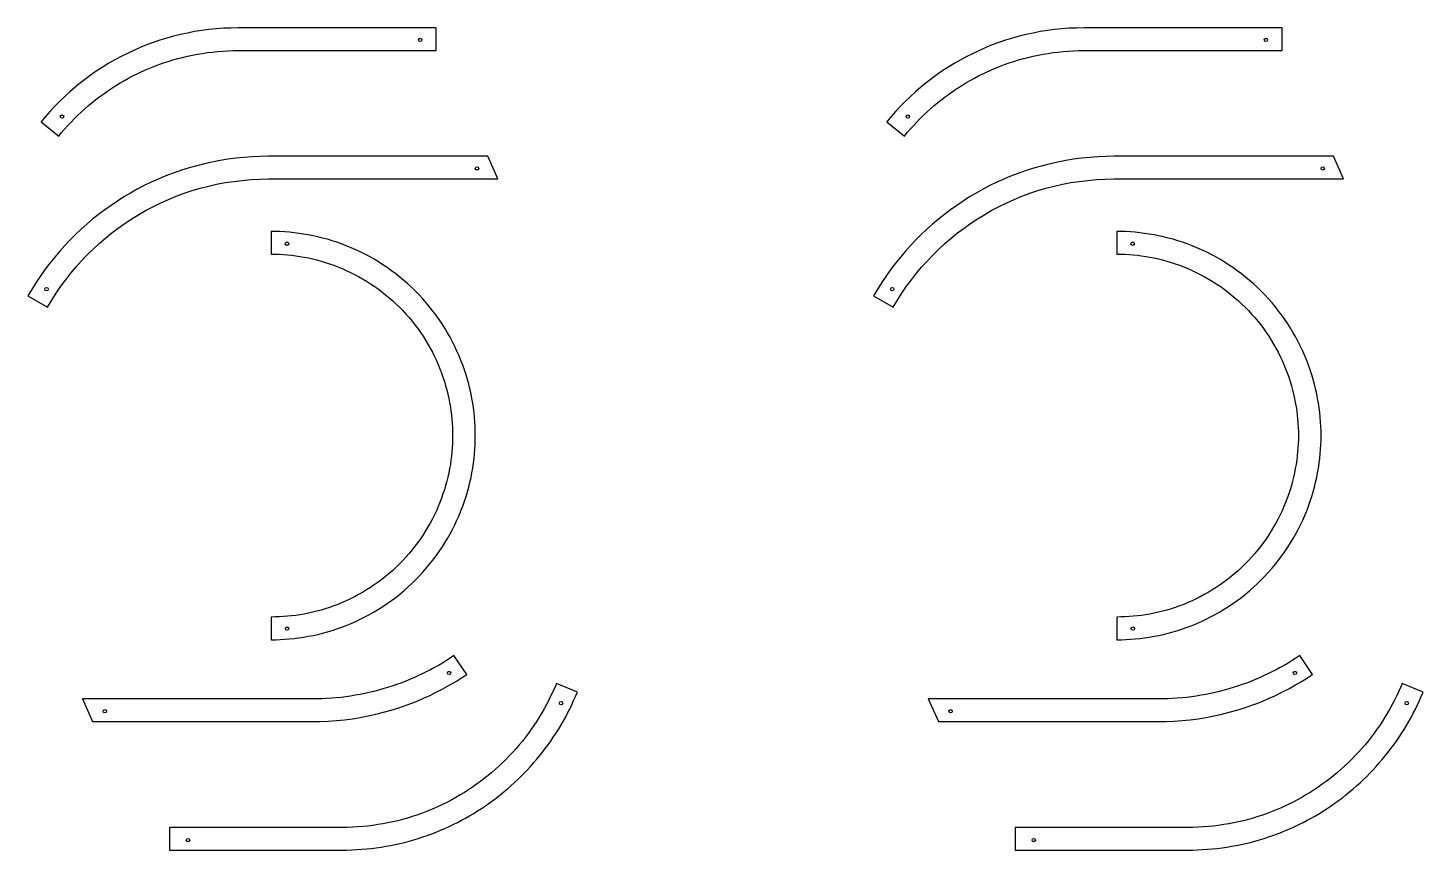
# Model space of a CAD drawing. Header units: millimetres. Extents: x -5172 to 15661, y -1212 to 2364.
# Drawn here: x 2662 to 5122, y -1118 to 332 of the extents above; entities that cross this region are included whole.
import ezdxf

# ---------------------------------------------------------------- set-up
doc = ezdxf.new("R2010")
doc.units = ezdxf.units.MM
doc.layers.get('0').update_dxf_attribs({"color": 18, "true_color": 0x000000})
doc.layers.add('TOP$Visible$Curves', color=1, linetype='Continuous', true_color=0xff0000)

msp = doc.modelspace()

# ---------------------------------------------------------------- linework, layer by layer
for points in [[(3032.6, 332.2), (3019.5, 332), (3006.5, 331.5), (2993.6, 330.5), (2980.7, 329.2), (2968, 327.6), (2955.4, 325.6), (2943, 323.2), (2930.6, 320.5), (2918.4, 317.5), (2906.3, 314.2), (2894.4, 310.5), (2882.6, 306.5), (2870.9, 302.1), (2859.4, 297.5), (2848.1, 292.6), (2836.9, 287.3), (2825.9, 281.8), (2815.1, 276), (2804.4, 269.9), (2794, 263.5), (2783.7, 256.8), (2773.6, 249.8), (2763.7, 242.6), (2754.1, 235.2), (2744.6, 227.5), (2735.4, 219.5), (2726.4, 211.3), (2717.6, 202.8), (2709, 194.1), (2700.7, 185.2), (2692.6, 176.1), (2684.8, 166.7)], [(3381.6, 332.2), (3141.7, 332.2), (3062.6, 332.2), (3040.4, 332.2), (3034.6, 332.2), (3033.1, 332.2), (3032.7, 332.2), (3032.6, 332.2), (3032.6, 332.2), (3032.6, 332.2)], [(3032.6, 292.2), (3381.6, 292.2), (3381.6, 332.2)], [(4523.9, 332.2), (4510.8, 332), (4497.8, 331.5), (4484.9, 330.5), (4472.1, 329.2), (4459.4, 327.6), (4446.8, 325.6), (4434.3, 323.2), (4421.9, 320.5), (4409.7, 317.5), (4397.6, 314.2), (4385.7, 310.5), (4373.9, 306.5), (4362.2, 302.1), (4350.7, 297.5), (4339.4, 292.6), (4328.2, 287.3), (4317.2, 281.8), (4306.4, 276), (4295.8, 269.9), (4285.3, 263.5), (4275, 256.8), (4265, 249.8), (4255.1, 242.6), (4245.4, 235.2), (4236, 227.5), (4226.7, 219.5), (4217.7, 211.3), (4208.9, 202.8), (4200.4, 194.1), (4192, 185.2), (4184, 176.1), (4176.1, 166.7)], [(4873, 332.2), (4633, 332.2), (4553.9, 332.2), (4531.8, 332.2), (4525.9, 332.2), (4524.4, 332.2), (4524.1, 332.2), (4524, 332.2), (4523.9, 332.2), (4523.9, 332.2)], [(4523.9, 292.2), (4873, 292.2), (4873, 332.2)], [(2715.8, 141.5), (2721, 147.7), (2726.2, 153.8), (2731.6, 159.8), (2737.1, 165.6), (2743.1, 171.8), (2749.2, 177.8), (2755.5, 183.7), (2761.8, 189.5), (2768.3, 195.1), (2774.9, 200.6), (2781.6, 205.9), (2788.4, 211.1), (2795.3, 216.2), (2802.4, 221.2), (2809.6, 225.9), (2816.8, 230.6), (2824.2, 235.1), (2831.6, 239.4), (2839.2, 243.6), (2846.8, 247.6), (2857.9, 253.1), (2869.2, 258.2), (2880.7, 263), (2892.3, 267.4), (2900.5, 270.4), (2908.9, 273.1), (2917.2, 275.7), (2925.7, 278.1), (2934.3, 280.3), (2942.9, 282.3), (2951.6, 284.2), (2960.3, 285.8), (2969.2, 287.3), (2978.1, 288.6), (2987, 289.7), (2996, 290.6), (3005.1, 291.3), (3014.3, 291.8), (3023.4, 292.1), (3032.6, 292.2)], [(4207.2, 141.5), (4212.3, 147.7), (4217.6, 153.8), (4223, 159.8), (4228.5, 165.6), (4234.4, 171.8), (4240.5, 177.8), (4246.8, 183.7), (4253.1, 189.5), (4259.6, 195.1), (4266.2, 200.6), (4272.9, 205.9), (4279.7, 211.1), (4286.7, 216.2), (4293.7, 221.2), (4300.9, 225.9), (4308.2, 230.6), (4315.5, 235.1), (4323, 239.4), (4330.5, 243.6), (4338.1, 247.6), (4349.3, 253.1), (4360.6, 258.2), (4372, 263), (4383.6, 267.4), (4391.9, 270.4), (4400.2, 273.1), (4408.6, 275.7), (4417, 278.1), (4425.6, 280.3), (4434.2, 282.3), (4442.9, 284.2), (4451.6, 285.8), (4460.5, 287.3), (4469.4, 288.6), (4478.4, 289.7), (4487.3, 290.6), (4496.5, 291.3), (4505.6, 291.8), (4514.8, 292.1), (4523.9, 292.2)], [(2684.8, 166.7), (2715.8, 141.5)], [(4176.1, 166.7), (4207.2, 141.5)], [(3593.4, -823.8), (3590.6, -830.7), (3587.6, -837.5), (3583.9, -845.3), (3580.1, -853), (3576.2, -860.7), (3572, -868.3), (3567.7, -875.8), (3563.3, -883.2), (3558.7, -890.5), (3553.9, -897.7), (3549, -904.7), (3544, -911.7), (3538.8, -918.6), (3533.5, -925.3), (3528.1, -931.9), (3522.5, -938.4), (3516.8, -944.8), (3510.9, -951.1), (3504.9, -957.3), (3498.8, -963.3), (3492.6, -969.2), (3486.2, -974.9), (3479.7, -980.6), (3473.1, -986), (3466.4, -991.4), (3459.6, -996.6), (3452.7, -1001.7), (3445.6, -1006.6), (3438.5, -1011.4), (3431.2, -1016.1), (3423.8, -1020.5), (3416.4, -1024.9), (3408.9, -1029), (3401.2, -1033), (3390.1, -1038.5), (3378.8, -1043.7), (3367.4, -1048.5), (3355.8, -1052.9), (3347.5, -1055.8), (3339.2, -1058.6), (3330.8, -1061.2), (3322.3, -1063.5), (3313.8, -1065.8), (3305.1, -1067.8), (3296.4, -1069.6), (3287.7, -1071.3), (3278.8, -1072.8), (3269.9, -1074.1), (3261, -1075.2), (3252, -1076.1), (3242.9, -1076.8), (3233.7, -1077.3), (3224.6, -1077.6), (3215.4, -1077.7)], [(3630.5, -838.9), (3593.4, -823.8)], [(5084.8, -823.8), (5081.9, -830.7), (5078.9, -837.5), (5075.3, -845.3), (5071.5, -853), (5067.5, -860.7), (5063.4, -868.3), (5059.1, -875.8), (5054.6, -883.2), (5050, -890.5), (5045.3, -897.7), (5040.4, -904.7), (5035.3, -911.7), (5030.2, -918.6), (5024.9, -925.3), (5019.4, -931.9), (5013.8, -938.4), (5008.1, -944.8), (5002.2, -951.1), (4996.3, -957.3), (4990.1, -963.3), (4983.9, -969.2), (4977.5, -974.9), (4971.1, -980.6), (4964.5, -986), (4957.8, -991.4), (4951, -996.6), (4944, -1001.7), (4936.9, -1006.6), (4929.8, -1011.4), (4922.5, -1016.1), (4915.2, -1020.5), (4907.7, -1024.9), (4900.2, -1029), (4892.6, -1033), (4881.4, -1038.5), (4870.1, -1043.7), (4858.7, -1048.5), (4847.1, -1052.9), (4838.8, -1055.8), (4830.5, -1058.6), (4822.1, -1061.2), (4813.7, -1063.5), (4805.1, -1065.8), (4796.4, -1067.8), (4787.8, -1069.6), (4779.1, -1071.3), (4770.2, -1072.8), (4761.3, -1074.1), (4752.3, -1075.2), (4743.4, -1076.1), (4734.2, -1076.8), (4725.1, -1077.3), (4715.9, -1077.6), (4706.8, -1077.7)], [(5121.8, -838.9), (5084.8, -823.8)], [(3215.4, -1117.7), (3224.2, -1117.6), (3232.9, -1117.3), (3241.6, -1116.9), (3250.3, -1116.3), (3258.9, -1115.6), (3267.4, -1114.7), (3275.9, -1113.6), (3284.4, -1112.4), (3292.8, -1111), (3301.1, -1109.5), (3309.4, -1107.8), (3317.6, -1106), (3325.8, -1104), (3333.9, -1101.8), (3342, -1099.6), (3350, -1097.1), (3357.9, -1094.5), (3365.8, -1091.8), (3373.6, -1089), (3381.3, -1086), (3389, -1082.8), (3396.6, -1079.6), (3404.1, -1076.1), (3411.5, -1072.6), (3418.9, -1068.9), (3426.2, -1065.1), (3433.4, -1061.2), (3440.5, -1057.1), (3447.6, -1052.9), (3454.6, -1048.6), (3461.4, -1044.2), (3468.2, -1039.6), (3474.9, -1035), (3481.5, -1030.2), (3488.1, -1025.3), (3494.5, -1020.2), (3500.8, -1015.1), (3507.1, -1009.8), (3513.2, -1004.5), (3519.2, -999), (3525.2, -993.4), (3531, -987.7), (3536.7, -981.9), (3542.4, -976.1), (3547.9, -970.1), (3553.3, -964), (3558.6, -957.8), (3563.8, -951.5), (3568.9, -945.1), (3573.8, -938.6), (3578.7, -932.1), (3583.4, -925.4), (3588, -918.6), (3592.5, -911.8), (3596.9, -904.9), (3601.1, -897.9), (3605.3, -890.8), (3609.3, -883.6), (3613.1, -876.4), (3616.9, -869), (3620.5, -861.6), (3623.9, -854.1), (3627.3, -846.6), (3630.5, -838.9)], [(4706.8, -1117.7), (4715.5, -1117.6), (4724.3, -1117.3), (4732.9, -1116.9), (4741.6, -1116.3), (4750.2, -1115.6), (4758.7, -1114.7), (4767.2, -1113.6), (4775.7, -1112.4), (4784.1, -1111), (4792.4, -1109.5), (4800.7, -1107.8), (4809, -1106), (4817.2, -1104), (4825.3, -1101.8), (4833.3, -1099.6), (4841.3, -1097.1), (4849.3, -1094.5), (4857.1, -1091.8), (4864.9, -1089), (4872.7, -1086), (4880.3, -1082.8), (4887.9, -1079.6), (4895.4, -1076.1), (4902.9, -1072.6), (4910.2, -1068.9), (4917.5, -1065.1), (4924.7, -1061.2), (4931.9, -1057.1), (4938.9, -1052.9), (4945.9, -1048.6), (4952.8, -1044.2), (4959.6, -1039.6), (4966.3, -1035), (4972.9, -1030.2), (4979.4, -1025.3), (4985.8, -1020.2), (4992.1, -1015.1), (4998.4, -1009.8), (5004.5, -1004.5), (5010.6, -999), (5016.5, -993.4), (5022.3, -987.7), (5028.1, -981.9), (5033.7, -976.1), (5039.2, -970.1), (5044.6, -964), (5049.9, -957.8), (5055.1, -951.5), (5060.2, -945.1), (5065.2, -938.6), (5070, -932.1), (5074.8, -925.4), (5079.4, -918.6), (5083.9, -911.8), (5088.2, -904.9), (5092.5, -897.9), (5096.6, -890.8), (5100.6, -883.6), (5104.5, -876.4), (5108.2, -869), (5111.8, -861.6), (5115.3, -854.1), (5118.6, -846.6), (5121.8, -838.9)], [(3215.4, -1077.7), (2911.4, -1077.7), (2911.4, -1117.7)], [(4706.8, -1077.7), (4402.7, -1077.7), (4402.7, -1117.7)], [(2911.4, -1117.7), (3122.8, -1117.7), (3190.2, -1117.7), (3208.8, -1117.7), (3213.7, -1117.7), (3215, -1117.7), (3215.3, -1117.7), (3215.4, -1117.7), (3215.4, -1117.7), (3215.4, -1117.7)], [(4402.7, -1117.7), (4614.1, -1117.7), (4681.5, -1117.7), (4700.2, -1117.7), (4705.1, -1117.7), (4706.3, -1117.7), (4706.6, -1117.7), (4706.7, -1117.7), (4706.7, -1117.7), (4706.8, -1117.7)]]:
    msp.add_lwpolyline(points)
at = {"color": 7}
for centre in [(3353.4, 311), (4844.7, 311), (2721.7, 175.8), (4213, 175.8), (3453.5, 84.4), (4944.8, 84.4), (3118.4, -48.3), (4609.7, -48.3), (2694.4, -128.5), (4185.7, -128.5), (3118.6, -727.1), (4610, -727.1), (3404.3, -805.2), (4895.7, -805.2), (3601.7, -858.6), (5093, -858.6), (2797.2, -872.8), (4288.5, -872.8), (2943.9, -1100), (4435.2, -1100)]:
    msp.add_circle(centre, 3, dxfattribs=at)
at = {"layer": 'TOP$Visible$Curves', "lineweight": -3}
for points in [[(3085.7, 105.8), (3071.3, 105.6), (3056.9, 104.9), (3042.5, 103.9), (3028.2, 102.4), (3014.2, 100.6), (3000.3, 98.3), (2986.5, 95.7), (2972.7, 92.6), (2959.2, 89.2), (2945.9, 85.4), (2932.6, 81.3), (2919.5, 76.7), (2909.2, 72.9), (2899, 68.8), (2888.9, 64.5), (2878.9, 59.9), (2866.6, 54), (2854.5, 47.7), (2842.6, 41), (2830.9, 34.1), (2819.4, 26.8), (2808.1, 19.3), (2797.1, 11.4), (2786.3, 3.2), (2775.7, -5.2), (2765.4, -14), (2755.3, -23), (2745.5, -32.3), (2735.9, -41.8), (2726.6, -51.6), (2717.6, -61.7), (2708.9, -72), (2700.4, -82.6), (2692.2, -93.4), (2684.3, -104.4), (2676.8, -115.6), (2669, -127.9), (2661.5, -140.5)], [(3490.2, 65.8), (3472.4, 105.8), (3085.7, 105.8)], [(4577, 105.8), (4562.6, 105.6), (4548.2, 104.9), (4533.9, 103.9), (4519.6, 102.4), (4505.6, 100.6), (4491.6, 98.3), (4477.8, 95.7), (4464, 92.6), (4450.5, 89.2), (4437.2, 85.4), (4423.9, 81.3), (4410.8, 76.7), (4400.5, 72.9), (4390.3, 68.8), (4380.2, 64.5), (4370.2, 59.9), (4357.9, 54), (4345.8, 47.7), (4333.9, 41), (4322.2, 34.1), (4310.7, 26.8), (4299.5, 19.3), (4288.4, 11.4), (4277.6, 3.2), (4267, -5.2), (4256.7, -14), (4246.6, -23), (4236.8, -32.3), (4227.2, -41.8), (4218, -51.6), (4208.9, -61.7), (4200.2, -72), (4191.7, -82.6), (4183.5, -93.4), (4175.7, -104.4), (4168.1, -115.6), (4160.3, -127.9), (4152.9, -140.5)], [(4981.5, 65.8), (4963.7, 105.8), (4577, 105.8)], [(2696.3, -160.3), (2703.7, -147.8), (2711.5, -135.5), (2719.7, -123.5), (2728.3, -111.8), (2737.3, -100.4), (2746.6, -89.3), (2756.2, -78.5), (2766.2, -68), (2776.6, -57.9), (2787.2, -48), (2798.2, -38.6), (2809.4, -29.4), (2821, -20.7), (2832.9, -12.3), (2845, -4.3), (2857.4, 3.4), (2870.1, 10.6), (2883, 17.4), (2896.1, 23.9), (2909.5, 29.8), (2923.2, 35.4), (2937, 40.5), (2951.1, 45.2), (2965.3, 49.4), (2979.8, 53.2), (2994.4, 56.5), (3009.3, 59.3), (3024.2, 61.6), (3039.4, 63.4), (3054.7, 64.7), (3070.1, 65.5), (3085.7, 65.8)], [(3085.7, 65.8), (3085.7, 65.8), (3085.7, 65.8), (3086, 65.8), (3086.8, 65.8), (3090.2, 65.8), (3103, 65.8), (3148.9, 65.8), (3287.9, 65.8), (3427, 65.8), (3472.8, 65.8), (3485.6, 65.8), (3489, 65.8), (3489.9, 65.8), (3490.1, 65.8), (3490.1, 65.8), (3490.2, 65.8)], [(4187.6, -160.3), (4195, -147.8), (4202.9, -135.5), (4211.1, -123.5), (4219.7, -111.8), (4228.6, -100.4), (4237.9, -89.3), (4247.6, -78.5), (4257.6, -68), (4267.9, -57.9), (4278.5, -48), (4289.5, -38.6), (4300.8, -29.4), (4312.3, -20.7), (4324.2, -12.3), (4336.3, -4.3), (4348.7, 3.4), (4361.4, 10.6), (4374.3, 17.4), (4387.5, 23.9), (4400.9, 29.8), (4414.5, 35.4), (4428.4, 40.5), (4442.4, 45.2), (4456.7, 49.4), (4471.1, 53.2), (4485.8, 56.5), (4500.6, 59.3), (4515.6, 61.6), (4530.7, 63.4), (4546, 64.7), (4561.4, 65.5), (4577, 65.8)], [(4577, 65.8), (4577, 65.8), (4577.1, 65.8), (4577.3, 65.8), (4578.2, 65.8), (4581.5, 65.8), (4594.4, 65.8), (4640.2, 65.8), (4779.2, 65.8), (4918.3, 65.8), (4964.1, 65.8), (4977, 65.8), (4980.3, 65.8), (4981.2, 65.8), (4981.4, 65.8), (4981.5, 65.8), (4981.5, 65.8)], [(3090.5, -746.7), (3098.5, -746.6), (3106.6, -746.4), (3114.7, -745.9), (3122.9, -745.3), (3131.1, -744.4), (3139.4, -743.4), (3147.7, -742.2), (3156, -740.7), (3164.4, -739.1), (3172.8, -737.2), (3181.2, -735.1), (3189.6, -732.8), (3198, -730.3), (3206.3, -727.6), (3214.7, -724.6), (3223, -721.5), (3231.3, -718.1), (3239.6, -714.4), (3247.7, -710.6), (3255.9, -706.5), (3263.9, -702.2), (3271.9, -697.7), (3279.7, -693), (3287.5, -688), (3295.2, -682.9), (3302.7, -677.5), (3310.1, -672), (3317.4, -666.2), (3324.6, -660.3), (3331.6, -654.1), (3338.4, -647.8), (3345.1, -641.3), (3351.6, -634.6), (3357.9, -627.8), (3364, -620.8), (3370, -613.6), (3375.8, -606.3), (3381.3, -598.9), (3386.7, -591.4), (3391.8, -583.7), (3396.8, -576), (3401.5, -568.1), (3406, -560.1), (3410.3, -552.1), (3414.4, -544), (3418.2, -535.8), (3421.8, -527.5), (3425.2, -519.2), (3428.4, -510.9), (3431.4, -502.6), (3434.1, -494.2), (3436.6, -485.8), (3438.9, -477.4), (3441, -469), (3442.9, -460.6), (3444.5, -452.2), (3445.9, -443.9), (3447.2, -435.6), (3448.2, -427.3), (3449.1, -419.1), (3449.7, -410.9), (3450.2, -402.8), (3450.4, -394.7), (3450.5, -386.7), (3450.4, -378.7), (3450.2, -370.7), (3449.7, -362.6), (3449.1, -354.4), (3448.2, -346.2), (3447.2, -337.9), (3445.9, -329.6), (3444.5, -321.2), (3442.9, -312.9), (3441, -304.5), (3438.9, -296.1), (3436.6, -287.7), (3434.1, -279.3), (3431.4, -270.9), (3428.4, -262.5), (3425.2, -254.2), (3421.8, -245.9), (3418.2, -237.7), (3414.4, -229.5), (3410.3, -221.4), (3406, -213.3), (3401.5, -205.4), (3396.8, -197.5), (3391.8, -189.7), (3386.7, -182.1), (3381.3, -174.5), (3375.8, -167.1), (3370, -159.8), (3364, -152.7), (3357.9, -145.7), (3351.6, -138.8), (3345.1, -132.2), (3338.4, -125.7), (3331.6, -119.3), (3324.6, -113.2), (3317.4, -107.2), (3310.1, -101.5), (3302.7, -95.9), (3295.2, -90.6), (3287.5, -85.4), (3279.7, -80.5), (3271.9, -75.7), (3263.9, -71.2), (3255.9, -66.9), (3247.7, -62.9), (3239.6, -59), (3231.3, -55.4), (3223, -52), (3214.7, -48.8), (3206.3, -45.9), (3198, -43.1), (3189.6, -40.6), (3181.2, -38.3), (3172.8, -36.3), (3164.4, -34.4), (3156, -32.7), (3147.7, -31.3), (3139.4, -30.1), (3131.1, -29), (3122.9, -28.2), (3114.7, -27.5), (3106.6, -27.1), (3098.5, -26.8), (3090.5, -26.7)], [(3090.5, -26.7), (3090.5, -66.7)], [(4581.8, -746.7), (4589.8, -746.6), (4597.9, -746.4), (4606, -745.9), (4614.2, -745.3), (4622.4, -744.4), (4630.7, -743.4), (4639, -742.2), (4647.4, -740.7), (4655.7, -739.1), (4664.1, -737.2), (4672.5, -735.1), (4680.9, -732.8), (4689.3, -730.3), (4697.7, -727.6), (4706, -724.6), (4714.4, -721.5), (4722.6, -718.1), (4730.9, -714.4), (4739.1, -710.6), (4747.2, -706.5), (4755.2, -702.2), (4763.2, -697.7), (4771.1, -693), (4778.8, -688), (4786.5, -682.9), (4794, -677.5), (4801.5, -672), (4808.8, -666.2), (4815.9, -660.3), (4822.9, -654.1), (4829.7, -647.8), (4836.4, -641.3), (4842.9, -634.6), (4849.2, -627.8), (4855.4, -620.8), (4861.3, -613.6), (4867.1, -606.3), (4872.7, -598.9), (4878, -591.4), (4883.2, -583.7), (4888.1, -576), (4892.8, -568.1), (4897.3, -560.1), (4901.6, -552.1), (4905.7, -544), (4909.5, -535.8), (4913.2, -527.5), (4916.6, -519.2), (4919.7, -510.9), (4922.7, -502.6), (4925.4, -494.2), (4927.9, -485.8), (4930.2, -477.4), (4932.3, -469), (4934.2, -460.6), (4935.8, -452.2), (4937.3, -443.9), (4938.5, -435.6), (4939.6, -427.3), (4940.4, -419.1), (4941, -410.9), (4941.5, -402.8), (4941.8, -394.7), (4941.8, -386.7), (4941.8, -378.7), (4941.5, -370.7), (4941, -362.6), (4940.4, -354.4), (4939.6, -346.2), (4938.5, -337.9), (4937.3, -329.6), (4935.8, -321.2), (4934.2, -312.9), (4932.3, -304.5), (4930.2, -296.1), (4927.9, -287.7), (4925.4, -279.3), (4922.7, -270.9), (4919.7, -262.5), (4916.6, -254.2), (4913.2, -245.9), (4909.5, -237.7), (4905.7, -229.5), (4901.6, -221.4), (4897.3, -213.3), (4892.8, -205.4), (4888.1, -197.5), (4883.2, -189.7), (4878, -182.1), (4872.7, -174.5), (4867.1, -167.1), (4861.3, -159.8), (4855.4, -152.7), (4849.2, -145.7), (4842.9, -138.8), (4836.4, -132.2), (4829.7, -125.7), (4822.9, -119.3), (4815.9, -113.2), (4808.8, -107.2), (4801.5, -101.5), (4794, -95.9), (4786.5, -90.6), (4778.8, -85.4), (4771.1, -80.5), (4763.2, -75.7), (4755.2, -71.2), (4747.2, -66.9), (4739.1, -62.9), (4730.9, -59), (4722.6, -55.4), (4714.4, -52), (4706, -48.8), (4697.7, -45.9), (4689.3, -43.1), (4680.9, -40.6), (4672.5, -38.3), (4664.1, -36.3), (4655.7, -34.4), (4647.4, -32.7), (4639, -31.3), (4630.7, -30.1), (4622.4, -29), (4614.2, -28.2), (4606, -27.5), (4597.9, -27.1), (4589.8, -26.8), (4581.8, -26.7)], [(4581.8, -26.7), (4581.8, -66.7)], [(3090.5, -66.7), (3097.6, -66.8), (3104.8, -67), (3112, -67.4), (3119.3, -68), (3126.6, -68.8), (3133.9, -69.7), (3141.3, -70.8), (3148.7, -72.1), (3156.2, -73.5), (3163.6, -75.2), (3171.1, -77), (3178.6, -79.1), (3186, -81.3), (3193.5, -83.7), (3200.9, -86.4), (3208.3, -89.2), (3215.7, -92.2), (3223, -95.4), (3230.3, -98.9), (3237.5, -102.5), (3244.6, -106.3), (3251.7, -110.3), (3258.7, -114.5), (3265.6, -118.9), (3272.4, -123.5), (3279.1, -128.2), (3285.7, -133.2), (3292.2, -138.3), (3298.6, -143.6), (3304.8, -149), (3310.9, -154.7), (3316.8, -160.5), (3322.6, -166.4), (3328.2, -172.5), (3333.7, -178.7), (3338.9, -185), (3344.1, -191.5), (3349, -198.1), (3353.8, -204.8), (3358.4, -211.6), (3362.7, -218.5), (3366.9, -225.5), (3371, -232.6), (3374.8, -239.8), (3378.4, -247), (3381.8, -254.2), (3385, -261.6), (3388, -268.9), (3390.9, -276.3), (3393.5, -283.8), (3395.9, -291.2), (3398.2, -298.7), (3400.2, -306.1), (3402, -313.6), (3403.7, -321.1), (3405.2, -328.5), (3406.5, -335.9), (3407.6, -343.3), (3408.5, -350.7), (3409.2, -358), (3409.8, -365.2), (3410.2, -372.5), (3410.4, -379.6), (3410.5, -386.7), (3410.4, -393.8), (3410.2, -401), (3409.8, -408.2), (3409.2, -415.5), (3408.5, -422.8), (3407.6, -430.2), (3406.5, -437.5), (3405.2, -445), (3403.7, -452.4), (3402, -459.8), (3400.2, -467.3), (3398.2, -474.8), (3395.9, -482.2), (3393.5, -489.7), (3390.9, -497.1), (3388, -504.5), (3385, -511.9), (3381.8, -519.2), (3378.4, -526.5), (3374.8, -533.7), (3371, -540.9), (3366.9, -547.9), (3362.7, -554.9), (3358.4, -561.8), (3353.8, -568.6), (3349, -575.4), (3344.1, -581.9), (3338.9, -588.4), (3333.7, -594.8), (3328.2, -601), (3322.6, -607.1), (3316.8, -613), (3310.9, -618.8), (3304.8, -624.4), (3298.6, -629.9), (3292.2, -635.2), (3285.7, -640.3), (3279.1, -645.2), (3272.4, -650), (3265.6, -654.6), (3258.7, -659), (3251.7, -663.2), (3244.6, -667.2), (3237.5, -671), (3230.3, -674.6), (3223, -678), (3215.7, -681.2), (3208.3, -684.3), (3200.9, -687.1), (3193.5, -689.7), (3186, -692.1), (3178.6, -694.4), (3171.1, -696.4), (3163.6, -698.3), (3156.2, -699.9), (3148.7, -701.4), (3141.3, -702.7), (3133.9, -703.8), (3126.6, -704.7), (3119.3, -705.4), (3112, -706), (3104.8, -706.4), (3097.6, -706.6), (3090.5, -706.7)], [(4581.8, -66.7), (4588.9, -66.8), (4596.1, -67), (4603.3, -67.4), (4610.6, -68), (4617.9, -68.8), (4625.3, -69.7), (4632.7, -70.8), (4640.1, -72.1), (4647.5, -73.5), (4655, -75.2), (4662.4, -77), (4669.9, -79.1), (4677.4, -81.3), (4684.8, -83.7), (4692.2, -86.4), (4699.6, -89.2), (4707, -92.2), (4714.3, -95.4), (4721.6, -98.9), (4728.8, -102.5), (4736, -106.3), (4743, -110.3), (4750, -114.5), (4757, -118.9), (4763.8, -123.5), (4770.5, -128.2), (4777.1, -133.2), (4783.5, -138.3), (4789.9, -143.6), (4796.1, -149), (4802.2, -154.7), (4808.1, -160.5), (4813.9, -166.4), (4819.5, -172.5), (4825, -178.7), (4830.3, -185), (4835.4, -191.5), (4840.3, -198.1), (4845.1, -204.8), (4849.7, -211.6), (4854.1, -218.5), (4858.3, -225.5), (4862.3, -232.6), (4866.1, -239.8), (4869.7, -247), (4873.1, -254.2), (4876.4, -261.6), (4879.4, -268.9), (4882.2, -276.3), (4884.8, -283.8), (4887.3, -291.2), (4889.5, -298.7), (4891.5, -306.1), (4893.4, -313.6), (4895, -321.1), (4896.5, -328.5), (4897.8, -335.9), (4898.9, -343.3), (4899.8, -350.7), (4900.6, -358), (4901.1, -365.2), (4901.5, -372.5), (4901.8, -379.6), (4901.8, -386.7), (4901.8, -393.8), (4901.5, -401), (4901.1, -408.2), (4900.6, -415.5), (4899.8, -422.8), (4898.9, -430.2), (4897.8, -437.5), (4896.5, -445), (4895, -452.4), (4893.4, -459.8), (4891.5, -467.3), (4889.5, -474.8), (4887.3, -482.2), (4884.8, -489.7), (4882.2, -497.1), (4879.4, -504.5), (4876.4, -511.9), (4873.1, -519.2), (4869.7, -526.5), (4866.1, -533.7), (4862.3, -540.9), (4858.3, -547.9), (4854.1, -554.9), (4849.7, -561.8), (4845.1, -568.6), (4840.3, -575.4), (4835.4, -581.9), (4830.3, -588.4), (4825, -594.8), (4819.5, -601), (4813.9, -607.1), (4808.1, -613), (4802.2, -618.8), (4796.1, -624.4), (4789.9, -629.9), (4783.5, -635.2), (4777.1, -640.3), (4770.5, -645.2), (4763.8, -650), (4757, -654.6), (4750, -659), (4743, -663.2), (4736, -667.2), (4728.8, -671), (4721.6, -674.6), (4714.3, -678), (4707, -681.2), (4699.6, -684.3), (4692.2, -687.1), (4684.8, -689.7), (4677.4, -692.1), (4669.9, -694.4), (4662.4, -696.4), (4655, -698.3), (4647.5, -699.9), (4640.1, -701.4), (4632.7, -702.7), (4625.3, -703.8), (4617.9, -704.7), (4610.6, -705.4), (4603.3, -706), (4596.1, -706.4), (4588.9, -706.6), (4581.8, -706.7)], [(2661.5, -140.5), (2696.3, -160.3)], [(4152.9, -140.5), (4187.6, -160.3)], [(3090.5, -706.7), (3090.5, -746.7)], [(4581.8, -706.7), (4581.8, -746.7)], [(3412.9, -774.7), (3406.2, -779.2), (3399.4, -783.5), (3392.4, -787.8), (3385.4, -791.9), (3378.4, -795.9), (3371.2, -799.7), (3364, -803.4), (3356.7, -807.1), (3349.3, -810.5), (3341.8, -813.9), (3334.3, -817.1), (3326.7, -820.2), (3319, -823.1), (3311.3, -825.9), (3303.5, -828.6), (3295.6, -831.1), (3287.7, -833.5), (3279.7, -835.7), (3271.7, -837.8), (3263.6, -839.8), (3255.4, -841.6), (3247.2, -843.2), (3238.9, -844.7), (3230.6, -846.1), (3222.2, -847.3), (3213.8, -848.3), (3205.4, -849.2), (3196.8, -849.9), (3188.3, -850.5), (3179.7, -850.9), (3171, -851.2), (3162.4, -851.2)], [(3435.3, -807.8), (3412.9, -774.7)], [(4904.3, -774.7), (4897.5, -779.2), (4890.7, -783.5), (4883.8, -787.8), (4876.8, -791.9), (4869.7, -795.9), (4862.5, -799.7), (4855.3, -803.4), (4848, -807.1), (4840.6, -810.5), (4833.2, -813.9), (4825.6, -817.1), (4818, -820.2), (4810.4, -823.1), (4802.6, -825.9), (4794.8, -828.6), (4787, -831.1), (4779, -833.5), (4771.1, -835.7), (4763, -837.8), (4754.9, -839.8), (4746.7, -841.6), (4738.5, -843.2), (4730.3, -844.7), (4721.9, -846.1), (4713.6, -847.3), (4705.2, -848.3), (4696.7, -849.2), (4688.2, -849.9), (4679.6, -850.5), (4671, -850.9), (4662.4, -851.2), (4653.7, -851.2)], [(4926.7, -807.8), (4904.3, -774.7)], [(3162.4, -891.2), (3176.7, -891), (3191.1, -890.4), (3205.5, -889.4), (3219.8, -887.9), (3233.8, -886.1), (3247.7, -883.8), (3261.6, -881.2), (3275.3, -878.1), (3288.8, -874.7), (3302.2, -870.9), (3315.4, -866.8), (3328.5, -862.2), (3338.8, -858.4), (3349, -854.3), (3359.2, -849.9), (3369.2, -845.4), (3381.4, -839.4), (3393.5, -833.1), (3405.4, -826.5), (3417.2, -819.5), (3426.3, -813.8), (3435.3, -807.8)], [(4653.7, -891.2), (4668.1, -891), (4682.5, -890.4), (4696.8, -889.4), (4711.1, -887.9), (4725.1, -886.1), (4739, -883.8), (4752.9, -881.2), (4766.7, -878.1), (4780.1, -874.7), (4793.5, -870.9), (4806.8, -866.8), (4819.9, -862.2), (4830.2, -858.4), (4840.4, -854.3), (4850.5, -849.9), (4860.5, -845.4), (4872.8, -839.4), (4884.9, -833.1), (4896.8, -826.5), (4908.5, -819.5), (4917.7, -813.8), (4926.7, -807.8)], [(3162.4, -851.2), (3162.3, -851.2), (3162.3, -851.2), (3162.1, -851.2), (3161.2, -851.2), (3157.8, -851.2), (3145, -851.2), (3099.2, -851.2), (2960.1, -851.2), (2821.1, -851.2), (2775.2, -851.2), (2762.4, -851.2), (2759, -851.2), (2758.2, -851.2), (2757.9, -851.2), (2757.9, -851.2), (2757.9, -851.2)], [(2757.9, -851.2), (2775.6, -891.2), (3162.4, -891.2)], [(4653.7, -851.2), (4653.7, -851.2), (4653.6, -851.2), (4653.4, -851.2), (4652.5, -851.2), (4649.1, -851.2), (4636.3, -851.2), (4590.5, -851.2), (4451.4, -851.2), (4312.4, -851.2), (4266.6, -851.2), (4253.7, -851.2), (4250.4, -851.2), (4249.5, -851.2), (4249.3, -851.2), (4249.2, -851.2), (4249.2, -851.2)], [(4249.2, -851.2), (4267, -891.2), (4653.7, -891.2)]]:
    msp.add_lwpolyline(points, dxfattribs=at)

doc.saveas('drawing.dxf')
